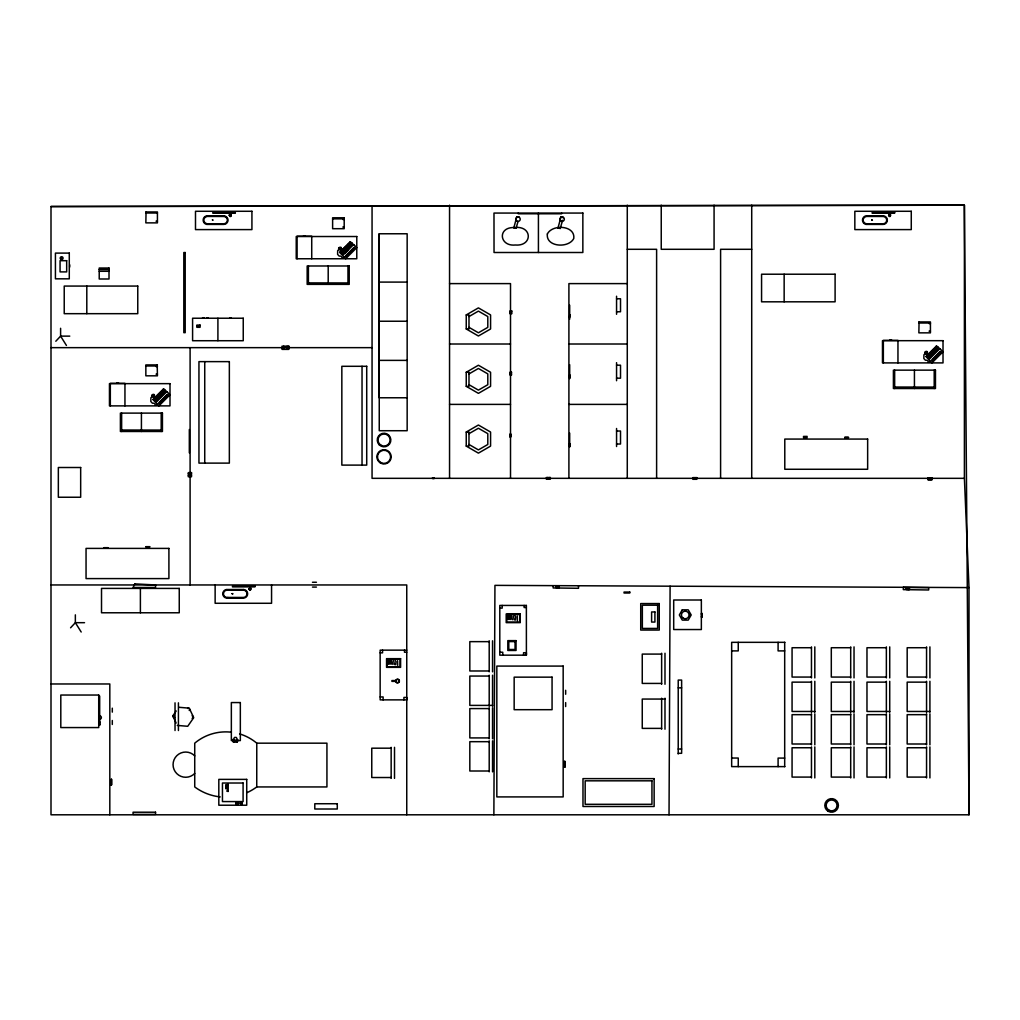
<?xml version="1.0" encoding="UTF-8"?>
<svg xmlns="http://www.w3.org/2000/svg" width="1020" height="1020" viewBox="0 0 1020 1020"><rect width="100%" height="100%" fill="white"/><g stroke="black" fill="none" stroke-linecap="round" stroke-linejoin="round"><path stroke-width="1.5" d="M247.222 792.54A52.02 52.02 0 0 0 256.747 786.943L256.772 743.172A48.233 48.233 0 0 0 239.598 733.903M406.75 699.72L406.763 697.438L403.907 697.438L403.907 699.873M493.871 814.801L494.942 585.365L969 587.596L969 814.801L51 814.801L51 206.524L964.397 205.198L969 814.801M526.396 655.019L526.409 652.736L523.553 652.736L523.553 655.171M553.171 585.646L553.171 587.953L578.506 588.298L578.519 585.99M669.031 814.801L670.102 586.194M556.168 587.52L556.181 586.411L559.151 586.436L559.317 587.647L556.168 587.52L559.317 587.647M556.346 587.622L556.181 586.411M557.57 587.494L557.583 586.372M557.927 587.673L557.94 586.564L559.33 586.525M559.139 587.545L559.151 586.436M906.346 588.285L909.317 588.31L909.483 589.471L906.334 589.356L909.483 589.471M906.512 589.445L906.525 588.374M907.749 588.26L906.346 588.642M908.093 589.509L908.106 588.438L909.496 588.4M395.747 664.81L396.002 661.636L395.199 660.297M515.393 620.109L515.648 616.921L514.845 615.595M518.033 221.442L516.082 228.276L513.85 227.74L516.834 216.673L519.206 217.337L516.834 216.673M562.581 220.282L560.248 228.454L558.016 227.919L560.987 216.89L563.359 217.566L561.013 216.954M242.314 803.556L240.503 803.798L241.612 802.332M236.27 740.405L237.137 738.913L236.27 737.422L234.549 737.422L233.682 738.913L234.549 740.405L236.27 740.405L237.035 742.139L233.465 742.139L231.68 739.041M237.035 742.139L238.234 740.074M233.465 742.139L234.549 740.405M176.218 710.978L172.788 715.912L176.141 723.04M55.807 341.241L60.601 336.128L60.601 328.287M70.571 627.797L75.352 622.684L75.352 614.843M934.09 349.375L930.482 352.282L933.733 349.018L935.71 350.982M154.096 399.406L155.333 398.17M155.881 397.545L158.648 394.931L156.697 397.672M162.83 390.596L164.054 392.598M154.492 399.802L155.728 398.565L154.517 399.84M159.987 394.23L159.579 394.778M160.548 393.745L161.058 393.299M160.688 393.605L161.517 392.764M163.455 390.762L164.437 389.844L165.329 391.31M157.718 396.64L159.018 395.352L160.153 396.5M155.244 401.421L154.492 400.669L156.162 398.986M156.723 398.425L159.413 395.734M159.605 395.556L160.382 394.625M160.599 394.549L161.415 393.656M160.408 395.39L159.974 395.964M154.887 401.064L156.57 399.368M157.105 398.833L159.77 396.104M160.981 394.957L161.81 394.064M340.897 252.322L342.108 251.047M342.656 250.423L345.423 247.809L346.545 248.982L343.88 251.71M341.254 252.679L342.503 251.443L341.292 252.718M346.762 247.108L346.354 247.656M347.323 246.623L348.113 248.191M347.463 246.483L348.292 245.641M349.987 243.882L350.447 244.354M350.23 243.64L351.645 243.066M343.472 250.55L345.78 248.166L344.492 249.517M347.833 246.177L346.596 246.623L348.47 247.834M342.019 254.299L341.254 253.547L342.937 251.863M343.498 251.302L346.188 248.612M346.379 248.434L347.157 247.503M347.374 247.426L348.19 246.534M351.721 243.066L352.104 244.188M341.623 253.903L343.345 252.246M346.749 248.842L347.616 247.975M347.756 247.834L348.585 246.942M350.829 245.476L350.816 244.711M927.103 356.439L928.34 355.189M928.888 354.577L931.655 351.951L933.172 353.532M934.18 349.439L933.338 350.268L934.856 351.836M934.32 349.146L936.284 350.408M929.743 354.514L931.018 353.239M932.65 351.607L932.242 352.168M927.537 356.86L928.774 355.623M929.347 355.049L932.012 352.321M933.224 351.173L934.537 349.796M936.895 347.425L937.456 346.864M929.704 355.406L932.382 352.729L930.648 354.539M933.389 351.645L932.968 352.219M934.435 350.689L933.58 351.53L934.46 350.727M936.934 348.177L937.89 347.221L938.706 347.973M927.856 358.045L929.577 356.401M930.125 355.853L932.777 353.124M932.994 352.984L933.784 352.053M933.988 351.989L934.817 351.084M163.493 390.035L164.08 389.474L165.699 390.953M350.255 242.913L350.37 241.982L352.461 243.831M154.3 394.651A1.606 1.606 0 0 1 152.095 396.665A1.517 1.517 0 0 1 154.3 394.651L150.896 397.762L150.82 401.485L152.375 403.18L154.364 403.282L155.601 405.31L157.361 404.29M341.075 247.528A1.517 1.517 0 0 0 338.869 249.543A1.606 1.606 0 0 0 341.075 247.528L337.671 250.639L337.594 254.362L339.15 256.058L341.139 256.16L342.376 258.188L344.135 257.167M927.307 351.67A1.606 1.606 0 0 1 925.102 353.698A1.517 1.517 0 0 1 927.307 351.67L923.916 354.781L923.84 358.505L925.382 360.2L927.384 360.302L928.608 362.329L930.367 361.309M937.533 346.864L937.367 347.692M936.972 346.494L936.207 346.494L938.349 348.33M513.71 227.6L516.082 228.276M557.876 227.779L560.248 228.454M466.242 314.925L478.406 307.887L490.582 314.925L490.582 328.975L478.406 336.001L466.242 328.975L466.242 314.925L468.983 314.925L468.983 328.975L466.242 328.975M469.022 316.531L478.406 311.113L487.802 316.531L487.802 327.369L478.406 332.788L469.022 327.369M466.242 372.262L478.406 365.236L490.582 372.262L490.582 386.325L478.406 393.35L466.242 386.325L466.242 372.262L468.983 372.262L468.983 386.325L466.242 386.325M469.022 373.881L478.406 368.462L487.802 373.881L487.802 384.719L478.406 390.125L469.022 384.719M466.242 432.046L478.406 425.021L490.582 432.046L490.582 446.11L478.406 453.135L466.242 446.11L466.242 432.046L468.983 432.046L468.983 446.11L466.242 446.11M469.022 433.653L478.406 428.247L487.802 433.653L487.802 444.49L478.406 449.909L469.022 444.49M225.93 787.988L226.159 784.507L225.93 788.842M514.156 227.562C497.25 227.014 499.277 246.674 515.342 245.004C532.58 246.47 532.58 225.994 515.342 227.473M557.57 586.933C553.069 587.086 562.441 586.972 557.927 587.125M969 587.596L964.397 478.329L964.397 205.198L51 206.524M145.847 211.956L157.424 211.956L157.424 222.87L145.847 222.87L146.051 211.956M145.847 213.014L157.424 213.014M332.622 218.854L344.199 218.854M342.822 219.466L344.199 219.466M156.047 221.187L157.424 221.187M342.822 227.026L344.199 227.026M303.539 235.913L305.362 235.913M627.274 249.301L656.612 249.301L656.612 478.329M751.715 249.301L720.592 249.301L720.592 478.329M99.22 269.548L109.012 269.548M99.22 271.282L109.012 271.282M379.198 282.094L407.158 282.094M308.41 282.897L347.973 282.948M449.552 283.611L510.51 283.611L510.51 478.329M627.274 283.611L568.905 283.611L568.905 478.329M616.564 298.771L620.517 298.771L620.517 311.763L616.564 311.763M510.051 311.572L511.67 311.572M510.051 313.051L511.67 313.051M569.479 316.2L570.142 316.2M202.547 317.73L204.064 317.73M206.703 317.832L208.233 317.832M379.198 321.236L407.158 321.236M918.867 321.938L930.431 321.938L930.431 332.851L918.867 332.851L919.058 321.938M918.867 323.008L930.431 323.008M929.067 323.608L930.431 323.608M197.038 326.132L199.499 326.132M929.067 331.168L930.431 331.168M69.781 336.128L60.601 336.128L66.44 345.461M889.784 340.017L891.607 340.017M449.552 344.008L510.51 344.008M568.905 344.008L627.274 344.008M51 347.654L372.058 347.654M379.198 360.379L407.158 360.379M157.424 364.918L145.847 364.918L145.847 375.819L157.424 375.819L157.22 364.905M616.564 365.198L620.517 365.198L620.517 378.19L616.564 378.19M145.847 365.976L157.424 365.976M156.047 366.588L157.424 366.588M510.051 372.886L511.466 372.886M156.047 374.149L157.424 374.149M510.051 374.353L511.466 374.353M569.428 376.546L570.142 376.546M116.803 383.048L118.6 382.997L117.912 383.048M894.655 387.039L934.205 387.09M407.158 397.774L379.198 397.774L379.198 233.771L407.158 233.771L407.158 430.72L379.249 430.72L379.249 233.771M449.552 404.392L510.51 404.392M568.905 404.392L627.274 404.392M121.635 430.019L161.198 430.07M616.564 431.026L620.517 431.026L620.517 444.019L616.564 444.019M509.872 434.851L510.765 434.851M509.872 436.318L510.765 436.318M803.416 436.433L807.177 436.381M844.726 437.35L848.487 437.35M844.726 437.503L848.487 437.503M803.416 437.656L807.177 437.656M844.726 437.656L848.487 437.656M569.377 444.898L570.142 444.898M188.33 473.65L191.48 473.65M188.33 475.741L191.48 475.741M964.397 478.329L372.058 478.329L372.058 206.524M145.987 546.669L149.749 546.669M145.987 546.975L149.749 546.975M104.129 547.689L107.878 547.689M104.129 547.74L107.878 547.74M312.477 582.267L316.429 582.267M51 584.957L406.75 584.957L406.75 814.801M312.477 587.086L316.429 587.086M526.371 607.512L524.14 607.512L524.14 605.434M499.8 608.124L502.197 608.124L502.197 605.434M701.352 613.479L702.066 613.479L702.066 617.036L701.352 617.036M701.352 614.371L702.066 614.371M701.352 616.144L702.066 616.144M84.532 622.684L75.352 622.684L81.192 632.017M489.205 641.644L469.825 641.644L469.825 670.981L489.205 670.981M784.839 642.332L731.659 642.332L731.659 766.619L784.839 766.619M811.461 647.725L792.068 647.725L792.068 677.063L811.461 677.063M850.693 647.725L831.3 647.725L831.3 677.063L850.693 677.063M886.367 647.725L866.974 647.725L866.974 677.063L886.367 677.063M926.555 647.725L907.175 647.725L907.175 677.063L926.555 677.063M406.725 650.148L380.154 650.148L380.154 699.873L406.75 699.873M731.659 650.9L738.25 650.9L738.25 642.332M784.686 650.9L778.094 650.9L778.094 642.332M406.725 652.226L404.494 652.226L404.494 650.148M499.8 652.226L502.758 652.226L502.758 655.171M380.154 652.838L382.551 652.838L382.551 650.148M661.636 654.088L642.256 654.088L642.256 683.425L661.636 683.425M489.205 676.056L469.825 676.056L469.825 705.394L492.558 705.394M811.461 682.138L792.068 682.138L792.068 711.463L814.814 711.463M850.693 682.138L831.3 682.138L831.3 711.463L854.033 711.463M886.367 682.138L866.974 682.138L866.974 711.463L889.721 711.463M926.555 682.138L907.175 682.138L907.175 711.463L929.909 711.463M51 683.974L109.816 683.974L109.816 814.801M678.224 687.85L681.628 687.85M98.723 696.137L99.68 696.137L99.68 720.273L98.723 720.273M380.154 696.94L383.112 696.94L383.112 699.873M664.989 699.057L642.256 699.057L642.256 728.382L661.636 728.382M489.205 708.581L469.825 708.581L469.825 737.919L489.205 737.919M811.461 714.663L792.068 714.663L792.068 744.001L811.461 744.001M850.693 714.663L831.3 714.663L831.3 744.001L850.693 744.001M886.367 714.663L866.974 714.663L866.974 744.001L886.367 744.001M926.555 714.663L907.175 714.663L907.175 744.001L926.555 744.001M98.723 721.242L99.934 721.242L99.934 725.092L98.723 725.092M98.723 722.198L99.934 722.198M98.723 724.136L99.934 724.136M489.205 741.68L469.825 741.68L469.825 771.005L489.205 771.005M256.772 743.172L326.935 743.172L326.935 786.943L256.747 786.943M811.461 747.749L792.068 747.749L792.068 777.087L811.461 777.087M850.693 747.749L831.3 747.749L831.3 777.087L850.693 777.087M886.367 747.749L866.974 747.749L866.974 777.087L886.367 777.087M926.555 747.749L907.175 747.749L907.175 777.087L926.555 777.087M391.157 748.183L371.764 748.183L371.764 777.52L391.157 777.52M678.224 749.024L681.628 749.024M678.224 753.296L681.628 753.296L681.628 680.072L678.224 680.072L678.224 753.997M731.659 758.038L738.25 758.038L738.25 766.619M784.686 758.09L778.094 758.09L778.094 766.67M556.359 586.5L557.94 586.564M178.78 707.281L189.248 708.16L193.723 717.659L187.731 726.291L177.263 725.411M241.855 802.434L242.352 803.301M938.068 348.623L935.722 347.029L937.712 348.98M937.431 349.261L935.493 347.259L937.074 349.63M939.764 352.219L932.369 359.614M936.832 349.873L934.473 348.253L936.475 350.23M934.69 348.776L933.963 348.776L935.926 350.765M933.81 349.796L935.353 351.339M933.695 349.911L935.212 351.479M934.715 351.989L933.198 350.408L934.346 352.346M934.205 352.486L932.65 350.893L931.846 351.772L933.351 353.353M932.28 351.25L933.848 352.844M932.203 351.403L933.708 352.984M931.171 352.435L932.803 353.889M930.814 352.792L932.344 354.348M932.229 354.463L930.265 352.486L928.531 354.22L930.482 356.222M929.909 352.844L931.872 354.82M929.806 352.945L931.77 354.922M929.449 353.303L931.413 355.291M929.347 353.404L931.298 355.393M928.99 353.761L930.941 355.75M928.888 353.863L930.839 355.853M928.034 354.425L930.151 356.541M929.934 356.758L927.983 354.832L926.326 356.49L927.46 357.65L929.143 355.98L927.499 357.688L928.251 358.441M929.577 357.115L927.626 355.189L929.513 357.191M927.205 355.61L929.143 357.548M927.103 355.712L929.041 357.65M926.746 356.082L928.684 358.02M928.608 358.084L926.683 356.133M351.823 244.481L349.478 242.875L351.466 244.838M351.186 245.119L349.248 243.117L349.63 244.239M353.519 248.064L346.124 255.459M350.587 245.718L348.228 244.099L350.23 246.075M350.051 246.253L348.088 244.277L349.694 246.623M349.478 246.827L347.501 244.864L344.237 248.14L347.858 245.221L347.093 246.126L348.611 247.694M347.578 245.641L349.12 247.197M347.463 245.769L348.98 247.337M347.973 248.344L346.405 246.751L345.601 247.618L347.106 249.199M346.048 247.108L347.616 248.701M345.971 247.261L347.463 248.842M348.47 249.709L344.951 253.228M345.053 248.166L346.57 249.734M344.938 248.293L346.469 249.849M344.569 248.65L346.099 250.206M345.997 250.308L344.02 248.344L342.299 250.066L344.237 252.067M343.663 248.701L345.64 250.678M343.561 248.791L345.525 250.78M343.204 249.16L345.168 251.137M343.103 249.262L345.066 251.251M342.745 249.619L344.709 251.608M342.656 249.709L344.594 251.71M341.802 250.27L343.918 252.399M343.702 252.616L341.751 250.69L340.094 252.348L341.228 253.508M342.184 251.825L343.345 252.973M341.33 251.098L343.268 253.036M342.911 253.393L340.973 251.455L342.809 253.508M340.501 251.927L342.439 253.865M341.623 253.19L342.376 253.942M165.049 391.603L162.703 389.997L164.692 391.96M164.424 392.241L162.473 390.239L162.473 390.953M166.744 395.186L159.362 402.581M163.812 392.84L161.453 391.221L163.455 393.197M163.276 393.376L161.313 391.399L162.919 393.745M162.703 393.95L160.726 391.986L157.462 395.263L161.083 392.343L160.331 393.248L161.848 394.817M160.803 392.764L162.346 394.319M160.688 392.891L162.206 394.459M161.695 394.957L160.178 393.389L161.339 395.314M161.198 395.467L159.63 393.873L158.827 394.74L160.331 396.321M159.273 394.23L160.841 395.824M159.196 394.383L160.688 395.964M158.278 395.288L159.796 396.856M158.164 395.416L159.694 396.971M157.794 395.773L159.337 397.328M159.222 397.43L157.246 395.467L155.524 397.188L157.462 399.19M158.865 397.8L156.889 395.824L158.75 397.902M156.43 396.283L158.393 398.259M156.328 396.385L158.291 398.374M155.971 396.742L157.934 398.731M155.881 396.831L157.819 398.833M155.027 397.392L157.144 399.521M156.927 399.738L154.976 397.813L153.319 399.47L154.453 400.63M154.555 398.221L156.493 400.159M154.198 398.578L156.136 400.516M154.096 398.692L156.034 400.63M153.727 399.05L155.665 400.987M154.849 400.312L155.601 401.064M340.45 251.991L341.585 253.151M153.676 399.113L154.81 400.273M924.949 352.333L926.351 353.761M338.716 248.191L340.106 249.619M151.942 395.314L153.332 396.742M511.313 615.672L512.512 619.739M391.667 660.374L392.866 664.441M513.213 615.863L514.258 619.918M393.554 660.577L394.612 664.619M507.679 615.748L508.011 619.612M388.021 660.45L388.365 664.326M508.738 615.544L509.401 619.446M389.092 660.246L389.755 664.16M510.076 615.391L510.829 619.561M390.43 660.106L391.183 664.262M517.229 615.965L517.357 620.721M397.57 660.667L397.711 665.435M934.205 370.145L934.205 388.518M931.171 477.819L931.171 479.757M930.763 477.819L930.763 479.757M929.909 646.884L929.909 677.905M929.909 681.296L929.909 712.304M929.909 713.822L929.909 744.842M929.909 746.908L929.909 777.928M929.194 477.819L929.194 479.757M928.786 477.819L928.786 479.757M926.555 646.884L926.555 677.905M926.555 681.296L926.555 712.304M926.555 713.822L926.555 744.842M926.555 746.908L926.555 777.928M914.43 370.145L914.43 388.518M897.957 362.903L897.957 340.374L883.346 340.374L883.346 362.903M894.655 370.145L894.655 388.518M889.721 646.884L889.721 677.905M889.721 681.296L889.721 712.304M889.721 713.822L889.721 744.842M889.721 746.908L889.721 777.928M886.367 646.884L886.367 677.905M886.367 681.296L886.367 712.304M886.367 713.822L886.367 744.842M886.367 746.908L886.367 777.928M854.033 646.884L854.033 677.905M854.033 681.296L854.033 712.304M854.033 713.822L854.033 744.842M854.033 746.908L854.033 777.928M850.693 646.884L850.693 677.905M850.693 681.296L850.693 712.304M850.693 713.822L850.693 744.842M850.693 746.908L850.693 777.928M814.814 646.884L814.814 677.905M814.814 681.296L814.814 712.304M814.814 713.822L814.814 744.842M814.814 746.908L814.814 777.928M811.461 646.884L811.461 677.905M811.461 681.296L811.461 712.304M811.461 713.822L811.461 744.842M811.461 746.908L811.461 777.928M784.686 642.332L784.686 766.67M784.15 274.214L784.15 301.818M751.715 205.198L751.715 478.329M714.076 205.198L714.076 249.301L661.24 249.301L661.24 205.198M702.015 613.479L701.964 617.036M695.844 477.628L695.844 479.298M693.868 477.628L693.868 479.298M664.989 653.246L664.989 684.267M664.989 698.215L664.989 729.224M661.636 653.246L661.636 684.267M661.636 698.215L661.636 729.224M627.274 205.198L627.274 478.329M616.564 296.233L616.564 314.287M616.564 362.661L616.564 380.715M616.564 428.489L616.564 446.531M569.683 305.222L569.683 319.171M569.683 364.701L569.683 378.649M569.683 433.105L569.683 447.066M565.654 690.285L565.654 694.25M565.654 702.614L565.654 706.567M564.991 761.417L564.991 767.002M564.787 761.417L564.787 767.002M564.736 761.417L564.736 767.002M564.379 761.417L564.481 767.002M561.612 213.065L561.612 213.779L518.262 213.779L518.262 213.065M549.334 477.526L549.334 479.145M547.357 477.526L547.357 479.145M538.42 213.065L538.42 252.501M492.558 640.802L492.558 671.823M492.558 675.215L492.558 706.235M492.558 707.74L492.558 738.76M492.558 740.839L492.558 771.847M489.205 640.802L489.205 671.823M489.205 675.215L489.205 706.235M489.205 707.74L489.205 738.76M489.205 740.839L489.205 771.847M449.552 205.198L449.552 478.329M433.806 477.768L433.806 478.482M432.939 477.768L432.939 478.482M394.51 747.341L394.51 778.362M391.157 747.341L391.157 778.362M362.036 366.295L362.036 465.107M347.973 265.99L347.973 284.363M328.198 265.99L328.198 284.363M311.725 258.761L311.725 236.219L297.101 236.219L297.101 258.761M308.41 265.99L308.41 284.363M287.143 346.188L287.143 349.375M283.738 346.188L283.738 349.375M271.562 584.957L271.562 603.279L215.131 603.279L215.131 584.957M217.91 318.227L217.91 340.718M204.739 361.628L204.739 463.118M190.102 347.654L190.102 584.957M189.325 429.535L189.325 452.867M178.423 702.831L178.423 730.524M175.032 702.831L175.032 730.524M161.198 413.113L161.198 431.486M141.423 413.113L141.423 431.486M140.39 588.412L140.39 612.778M124.95 405.883L124.95 383.341L110.326 383.341L110.326 405.883M121.635 413.113L121.635 431.486M112.302 708.173L112.302 712.126M112.302 720.49L112.302 724.455M111.639 779.305L111.639 784.877M111.448 779.305L111.448 784.877M86.802 286.072L86.802 313.675M69.742 264.843L69.691 267.074M99.68 715.887A1.67 1.67 0 0 1 101.362 717.557A1.67 1.67 0 0 1 99.68 719.24M194.731 773.44A12.61 12.61 0 0 1 176.804 773.619A12.61 12.61 0 0 1 176.804 755.692A12.61 12.61 0 0 1 194.731 755.884M231.349 732.207A48.233 48.233 0 0 0 194.731 743.172L194.731 786.943A52.02 52.02 0 0 0 220.218 796.9M174.904 717.608A1.313 1.313 0 0 1 173.897 715.198M192.13 715.81A1.313 1.313 0 0 1 192.13 718.36M187.629 708.441A1.313 1.313 0 0 1 189.223 710.519M903.35 587.316L903.337 589.624L928.672 589.981L928.684 587.673L903.35 587.316M61.251 258.085L61.99 258.2L61.276 257.996M212.415 219.95L213.065 220.218L212.453 219.861M229.258 215.092C230.749 219.746 232.879 211.816 229.258 215.092M229.487 215.156C230.686 218.879 232.394 212.517 229.487 215.156M232.05 593.627L232.738 593.818L232.05 593.627M248.893 588.769C250.384 593.423 252.514 585.493 248.893 588.769M249.135 588.833C250.321 592.556 252.029 586.194 249.135 588.833M236.143 802.995C237.545 807.368 239.547 799.922 236.143 802.995M240.235 802.995C241.663 807.457 243.703 799.846 240.235 802.995M689.724 614.881L690.4 615.06L689.75 614.792M871.743 219.95L872.393 220.218L871.781 219.861M888.599 215.092C890.077 219.746 892.207 211.816 888.599 215.092M888.828 215.156C890.026 218.879 891.722 212.517 888.828 215.156M227.218 791.163L228.187 791.443L227.218 791.163M547.357 233.962C545.649 247.108 568.625 248.599 573.763 238.501C575.458 225.369 552.483 223.877 547.357 233.962M134.92 583.886L133.072 587.494L155.537 587.494L155.537 584.957L134.92 583.886M682.278 609.832L679.32 614.971L682.278 620.109L688.219 620.109L691.19 614.971L688.219 609.832L682.278 609.832M163.455 388.977L152.898 399.521L155.014 401.638L165.826 390.839L163.455 388.977M166.885 391.642L155.831 402.696L158.891 405.883L170.008 394.765L166.885 391.642M167.458 394.485L158.648 403.295L159.35 404.022L168.172 395.199L167.458 394.485M350.23 241.855L339.673 252.399L341.789 254.515L352.589 243.716L350.23 241.855M353.659 244.519L342.605 255.574L345.665 258.761L356.783 247.643L353.659 244.519M354.233 247.363L345.423 256.173L346.111 256.9L354.934 248.077L354.233 247.363M936.462 345.997L925.918 356.541L928.034 358.67L938.833 347.858L936.462 345.997M939.892 348.674L928.837 359.716L931.897 362.903L943.015 351.785L939.892 348.674M940.465 351.517L931.668 360.315L932.356 361.042L941.179 352.219L940.465 351.517M163.595 389.104L163.544 389.831L163.595 389.104M208.258 223.762L207.085 223.801A3.697 3.697 0 0 1 207.085 216.444L223.712 216.482A3.634 3.634 0 0 1 227.358 220.116A3.634 3.634 0 0 1 223.712 223.762L208.258 223.762M867.587 223.762L866.413 223.801A3.697 3.697 0 0 1 866.413 216.444L883.052 216.482A3.634 3.634 0 0 1 886.686 220.116A3.634 3.634 0 0 1 883.052 223.762L867.587 223.762M227.893 597.439L226.72 597.478A3.697 3.697 0 0 1 226.72 590.121L243.346 590.159A3.634 3.634 0 0 1 246.993 593.793A3.634 3.634 0 0 1 243.346 597.439L227.893 597.439M251.927 211.28L195.496 211.28L195.496 229.602L251.927 229.602L251.927 211.28M911.268 211.28L854.837 211.28L854.837 229.602L911.268 229.602L911.268 211.28M235.314 212.44L212.836 212.44L212.836 213.205L235.314 213.205L235.314 212.44M894.642 212.44L872.176 212.44L872.176 213.205L894.642 213.205L894.642 212.44M582.853 213.065L493.986 213.065L494.037 252.501L582.853 252.501L582.853 213.014M223.712 215.832L208.271 215.832A4.361 4.361 0 0 0 203.146 220.116A4.361 4.361 0 0 0 208.271 224.413L223.712 224.413A4.284 4.284 0 0 0 228.008 220.116A4.284 4.284 0 0 0 223.712 215.832M883.052 215.832L867.599 215.832A4.361 4.361 0 0 0 862.474 220.116A4.361 4.361 0 0 0 867.599 224.413L883.052 224.413A4.284 4.284 0 0 0 887.336 220.116A4.284 4.284 0 0 0 883.052 215.832M344.199 217.783L332.622 217.783L332.622 228.697L344.199 228.697L344.199 217.783M356.783 236.525L296.233 236.525L296.233 258.761L356.783 258.761L356.783 236.525M185.194 252.539L183.817 252.539L183.817 332.673L185.194 332.673L185.194 252.539M69.284 253.1L55.424 253.1L55.424 278.83L69.284 278.83L69.284 253.1M66.67 260.686L60.065 260.686L60.065 271.894L66.67 271.894L66.67 260.686M349.21 265.99L307.173 265.99L307.173 284.363L349.21 284.363L349.21 265.99M109.012 268.03L99.22 268.03L99.22 278.995L109.012 278.995L109.012 268.03M835.099 274.214L761.57 274.214L761.57 301.818L835.099 301.818L835.099 274.214M137.764 286.072L64.222 286.072L64.222 313.675L137.764 313.675L137.764 286.072M511.67 310.845L510.051 310.845L510.051 313.79L511.67 313.79L511.67 310.845M570.142 314.976L569.479 317.411L570.142 314.976M231.259 317.921L229.895 317.921L231.259 317.972M243.244 318.227L192.589 318.227L192.589 340.718L243.244 340.718L243.244 318.227M200.06 325.074L196.86 325.074L196.86 327.305L200.06 327.305L200.06 325.074M943.015 340.68L882.478 340.68L882.478 362.903L943.015 362.903L943.015 340.68M288.838 346.188L282.043 346.188L282.043 349.375L288.838 349.375L288.838 346.188M229.347 361.628L198.951 361.628L198.951 463.118L229.347 463.118L229.347 361.628M366.715 366.295L341.84 366.295L341.84 465.107L366.715 465.107L366.715 366.295M935.455 370.145L893.405 370.145L893.405 388.518L935.455 388.518L935.467 370.145M511.466 372.147L510.051 372.147L510.051 375.092L511.466 375.092L511.466 372.147M570.142 375.322L569.428 375.322L569.428 377.757L570.142 377.757L570.142 375.322M170.008 383.647L109.459 383.647L109.459 405.883L170.008 405.883L170.008 383.647M162.435 413.113L120.398 413.113L120.398 431.486L162.435 431.486L162.435 413.113M510.765 434.112L509.872 434.112L509.872 437.057L510.765 437.057L510.765 434.112M867.65 439.072L784.788 439.072L784.788 469.264L867.65 469.264L867.65 439.072M570.142 443.674L569.377 443.674L569.377 446.122L570.142 446.122L570.142 443.674M80.669 467.504L58.344 467.504L58.344 497.237L80.669 497.237L80.669 467.504M191.48 472.617L188.33 472.617L188.33 476.773L191.48 476.773L191.48 472.617M550.315 477.526L546.363 477.526L546.363 479.145L550.315 479.145L550.315 477.526M434.239 477.768L432.505 477.768L432.505 478.482L434.239 478.482L434.239 477.768M696.838 477.628L692.873 477.628L692.873 479.298L696.838 479.298L696.838 477.628M932.152 477.819L927.792 477.819L927.792 479.757L932.152 479.757L932.152 477.819M168.912 548.403L86.05 548.403L86.05 578.595L168.912 578.595L168.912 548.403M254.949 586.117L232.471 586.117L232.471 586.882L254.949 586.882L254.949 586.117M179.252 588.412L101.516 588.412L101.516 612.778L179.252 612.778L179.252 588.412M243.346 589.509L227.906 589.509A4.361 4.361 0 0 0 222.781 593.793A4.361 4.361 0 0 0 227.906 598.09L243.346 598.09A4.284 4.284 0 0 0 247.643 593.793A4.284 4.284 0 0 0 243.346 589.509M629.786 592.059L624.049 592.059L624.049 593.015L629.786 593.015L629.786 592.059M701.352 600.002L673.697 600.002L673.697 629.544L701.352 629.544L701.352 600.002M659.251 603.572L640.726 603.572L640.726 630.054L659.251 630.054L659.251 603.572M657.632 605.192L642.345 605.192L642.345 628.435L657.632 628.435L657.632 605.192M526.371 605.434L499.8 605.434L499.8 655.171L526.396 655.171L526.371 605.434M654.916 611.962L651.614 611.962L651.614 622.06L654.916 622.06L654.916 611.962M520.238 613.963L506.2 613.963L506.2 622.646L520.238 622.646L520.238 613.963M519.69 614.512L506.749 614.512L506.749 622.085L519.69 622.085L519.69 614.512M516.043 640.624L507.82 640.624L507.82 650.467L516.043 650.467L516.043 640.624M515.062 641.593L508.789 641.593L508.789 649.485L515.062 649.485L515.062 641.593M400.592 658.665L386.554 658.665L386.554 667.348L400.592 667.348L400.592 658.665M400.044 659.226L387.103 659.226L387.103 666.799L400.044 666.799L400.044 659.226M563.167 666.085L496.829 666.085L496.829 796.913L563.167 796.913L563.167 666.085M552.062 677.153L514.156 677.153L514.156 709.69L552.062 709.69L552.062 677.153M395.773 680.557L391.922 680.557L391.922 681.373L395.773 681.373L395.773 680.557M98.723 695.041L60.805 695.041L60.805 727.566L98.723 727.566L98.723 695.041M240.337 702.563L231.349 702.563L231.349 740.584L240.337 740.584L240.337 702.563M654.139 778.63L582.981 778.63L582.981 806.488L654.139 806.488L654.139 778.63M246.725 779.382L218.815 779.382L218.815 805.213L246.725 805.213L246.725 779.382M651.946 780.823L585.174 780.823L585.174 804.308L651.946 804.308L651.946 780.823M243.091 783.016L222.449 783.016L222.449 801.58L243.091 801.58L243.091 783.016M228.085 784.393L227.371 784.393L227.371 790.78L228.085 790.78L228.085 784.393M337.276 803.734L314.798 803.734L314.798 809.013L337.276 809.013L337.276 803.734M155.537 812.213L133.072 812.213L133.072 814.393L155.537 814.393L155.537 812.213M111.142 784.877L111.142 779.305L111.04 784.877M396.678 682.584A1.81 1.81 0 0 0 399.394 681.016A1.81 1.81 0 0 0 396.678 679.447A1.81 1.81 0 0 0 396.678 682.584M396.436 682.163A1.619 1.619 0 0 0 399.151 681.437A1.619 1.619 0 0 0 397.162 679.447A1.619 1.619 0 0 0 396.436 682.163M236.589 804.436A1.313 1.313 0 0 0 238.578 803.301A1.313 1.313 0 0 0 236.589 802.153A1.313 1.313 0 0 0 236.589 804.436M60.741 259.258A1.415 1.415 0 0 0 63.036 258.353A1.415 1.415 0 0 0 61.098 256.823A1.415 1.415 0 0 0 60.741 259.258M379.236 444.835A6.796 6.796 0 0 0 390.609 441.787A6.796 6.796 0 0 0 382.283 433.462A6.796 6.796 0 0 0 379.236 444.835M380.473 463.029A7.153 7.153 0 0 0 391.195 456.832A7.153 7.153 0 0 0 380.473 450.636A7.153 7.153 0 0 0 380.473 463.029M381.008 445.281A6.069 6.069 0 0 0 390.112 440.028A6.069 6.069 0 0 0 381.008 434.775A6.069 6.069 0 0 0 381.008 445.281M380.753 462.532A6.566 6.566 0 0 0 390.622 456.832A6.566 6.566 0 0 0 380.753 451.146A6.566 6.566 0 0 0 380.753 462.532M560.987 221.098A2.231 2.231 0 0 0 564.328 219.16A2.231 2.231 0 0 0 560.987 217.234A2.231 2.231 0 0 0 560.987 221.098M516.885 221.098A2.231 2.231 0 0 0 520.238 219.16A2.231 2.231 0 0 0 516.885 217.234A2.231 2.231 0 0 0 516.885 221.098M828.202 811.308A6.796 6.796 0 0 0 838.402 805.418A6.796 6.796 0 0 0 828.202 799.527A6.796 6.796 0 0 0 828.202 811.308M828.877 810.148A5.457 5.457 0 0 0 837.05 805.418A5.457 5.457 0 0 0 828.877 800.7A5.457 5.457 0 0 0 828.877 810.148M683.349 618.273A3.812 3.812 0 0 0 689.061 614.971A3.812 3.812 0 0 0 683.349 611.668A3.812 3.812 0 0 0 683.349 618.273"/></g></svg>
